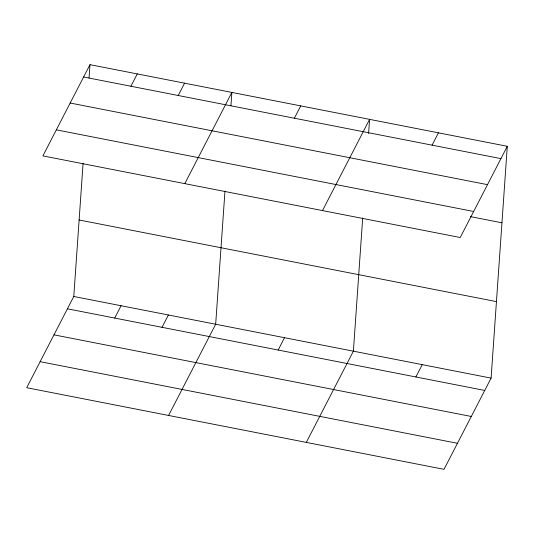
<?xml version="1.0" encoding="UTF-8"?>
<svg xmlns="http://www.w3.org/2000/svg" width="534" height="534" viewBox="0 0 534 534"><rect width="100%" height="100%" fill="white"/><g stroke="black" fill="none" stroke-linecap="round" stroke-linejoin="round"><path stroke-width="0.8" d="M507.3 146.296L460.221 237.517L42.9 155.888L89.979 64.667L507.3 146.296L491.1 378.112L444.021 469.333L26.7 387.704L73.779 296.483L83.084 163.331M89.051 77.971L89.979 64.667M224.974 191.085L215.669 324.238L168.59 415.459M230.942 105.725L231.869 92.422L184.791 183.643M362.693 218.026L353.388 351.178L306.302 442.392M368.594 133.493L369.581 119.362L322.503 210.576M130.91 86.248L137.278 73.919M178.209 95.499L184.57 83.17M114.717 318.064L121.078 305.735M162.009 327.315L168.377 314.987M294.361 118.221L300.729 105.892M278.161 350.037L284.529 337.708M432.079 145.161L438.441 132.826M415.879 376.977L422.24 364.649M83.618 76.996L500.939 158.625M70.181 103.029L487.502 184.664M56.337 129.849L473.658 211.484M470.361 216.617L501.953 222.798M79.125 219.981L496.446 301.617M73.779 296.483L491.1 378.112M67.418 308.812L484.739 390.447M53.981 334.845L471.302 416.48M40.137 361.672L457.458 443.3"/></g></svg>
